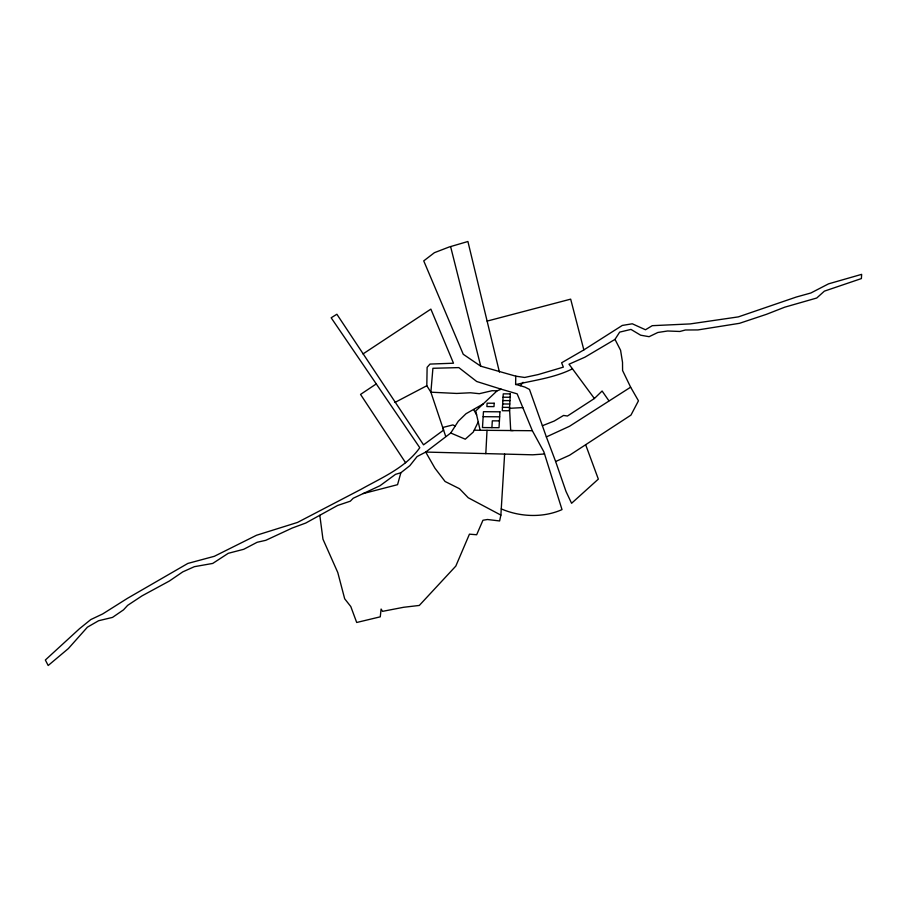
<?xml version="1.0" encoding="UTF-8"?>
<svg xmlns="http://www.w3.org/2000/svg" width="907" height="907" viewBox="0 0 907 907"><rect width="100%" height="100%" fill="white"/><g stroke="black" fill="none" stroke-linecap="round" stroke-linejoin="round"><path stroke-width="1.36" d="M483.125 403.989L466.017 413.728L458.318 421.199L450.745 433.002L425.712 452.071L417.095 456.55L409.828 465.688L400.86 472.751L395.543 474.327L380.033 485.71L353.22 498.238L350.306 501.186L337.574 505.482L305.75 523.044L292.258 528.021L265.808 540.311L257.146 542.273L243.756 549.279L228.281 553.304L212.737 563.428L194.359 566.682L182.783 571.864L169.371 581.024L142.036 595.854L127.649 605.366L123.511 609.855L112.502 617.406L98.614 620.728L87.412 627.168L68.365 648.562L48.184 665.5L45.35 660.013L79.476 628.732L90.779 619.583L102.695 613.937L127.377 598.382L187.851 563.428L214.313 556.308L256.488 535.266L297.507 522.432L361.213 489.224C381.915 477.581 405.644 467.672 419.782 447.718L331.168 317.79L336.871 314.241L423.535 444.838L443.591 430.111L430.882 392.187L426.812 385.736L427.118 367.335L429.997 364.081L453.489 363.208L430.87 309.117L363.004 353.934M499.417 372.085L467.91 241.5L449.146 246.999L434.419 252.679L423.739 260.887L463.239 354.274L480.744 366.19L515.777 376.178L515.607 384.613C534.631 380.146 554.608 377.8 572.464 368.809L594.391 398.513L567.442 416.018L563.542 415.451L554.245 421.029L542.386 425.734M485.812 453.67L487.025 430.326M491.9 427.639L492.308 420.837L499.428 420.893M319.808 515.278L322.96 539.177L337.789 572.544L344.683 598.779L350.805 606.568L356.7 622.485L380.271 616.828L381.099 609.051L382.55 611.352L403.638 607.282L419.306 605.445L455.813 566.093L469.441 534.166L476.663 534.745L482.955 520.244L487.49 519.507L499.621 520.958L500.879 515.097L504.621 454.124M400.86 472.751L397.561 484.678L363.208 493.567M450.745 433.002L465.268 439.192L473.284 432.049L478.238 421.936M572.464 368.809L569.006 364.217L584.924 357.188L615.003 339.388L619.662 332.121L630.966 329.411L640.637 335.193L649.095 336.69L657.836 332.484L667.631 330.987L679.899 331.474L685.363 330.001L697.937 329.921L739.511 323.311L766.528 314.298L784.736 307.178L816.731 298.018L824.372 291.147L861.389 278.574L861.65 274.356L828.556 283.846L810.847 292.995L796.323 297.031L738.366 316.883L690.125 323.924L652.246 325.681L645.478 329.763L632.281 323.788L622.281 325.443L583.847 349.909L561.626 362.777L563.349 367.131L538.123 374.58L524.665 377.459L515.777 376.178M520.244 385.69L523.078 382.323M594.391 398.513L602.101 391.008L608.88 400.747M501.265 508.884C520.028 517.058 543.293 517.976 562.011 509.598L543.871 451.833L532.352 430.712L517.16 393.853L501.208 389.194L497.059 390.849L475.722 410.973L480.154 430.269M376.258 383.922L360.544 394.42L405.599 462.751M585.673 444.793L598.337 479.111L571.58 503.283L566.002 491.447L555.64 461.527L569.573 455.235L630.966 415.1L638.46 400.803L630.637 387.187L622.587 370.544L622.519 362.312L620.581 350.272L615.003 339.388M630.637 387.187L569.551 426.256L546.365 436.925L555.64 461.527M394.942 402.436L426.812 385.736M487.116 321.101L570.673 299.151L583.847 349.909M544.563 453.976L532.726 454.804L425.712 452.071L434.895 468.137L445.076 481.481L459.509 488.726L468.239 497.762L500.879 515.097M522.817 407.594L509.53 408.32L510.698 430.542L532.352 430.712M503.056 397.221L510.153 397.255M502.863 400.588L509.961 400.622M502.659 403.966L509.779 404M502.467 407.345L509.587 407.379M513.203 430.564L474.316 430.213M483.148 416.687L499.666 416.812M497.059 390.849L492.104 390.702L479.327 393.695L470.438 392.776L456.686 393.445L430.882 392.187L432.911 368.287L458.829 367.607L476.719 381.507L501.208 389.194M516.106 384.466L524.881 387.074L529.484 389.432L546.365 436.925M455.314 426.131L452.91 424.918L442.718 427.492L445.711 436.414M473.624 409.533L476.606 414.85M450.598 246.568L480.744 366.19M510.335 393.887L509.394 410.769L502.274 410.724L503.249 393.853L510.335 393.887M499.95 411.812L499.031 427.707L482.479 427.56L483.454 411.699L499.95 411.812M494.19 403.241L493.986 406.608L486.9 406.574L487.104 403.196L494.19 403.241"/></g></svg>
